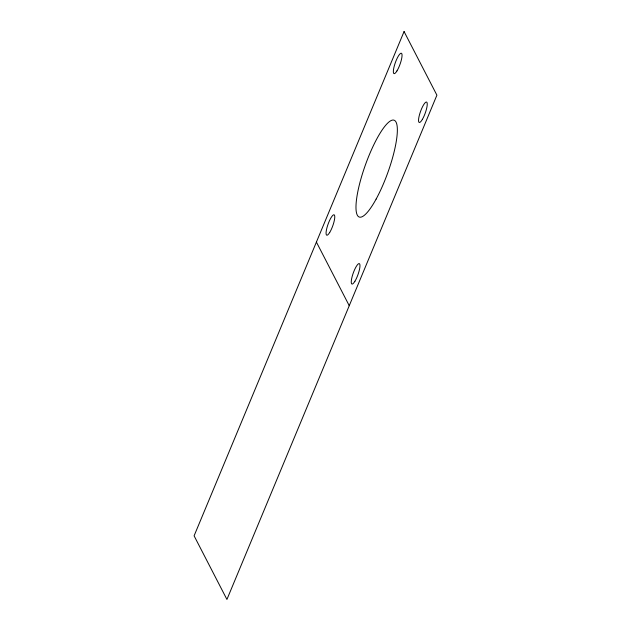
<?xml version="1.0" encoding="UTF-8"?>
<svg xmlns="http://www.w3.org/2000/svg" width="631" height="631" viewBox="0 0 631 631"><rect width="100%" height="100%" fill="white"/><g stroke="black" fill="none" stroke-linecap="round" stroke-linejoin="round"><path stroke-width="0.95" d="M316.407 242.075L349.243 305.696M404.069 31.55L194.096 535.829L226.931 599.45L436.904 95.171L404.069 31.55M376.123 199.088A51.458 11.847 -70.2 0 0 394.832 120.608A51.458 11.847 -70.2 0 0 359.023 186.169A51.458 11.847 -70.2 0 0 376.123 199.088M396.978 70.885A10.837 2.492 -70.2 0 0 401.773 53.635A10.837 2.492 -70.2 0 0 394.336 65.758A10.837 2.492 -70.2 0 0 396.978 70.885M422.384 119.362A10.837 2.492 -70.2 0 0 426.895 102.325A10.837 2.492 -70.2 0 0 419.402 115.063A10.837 2.492 -70.2 0 0 422.384 119.362M354.906 281.276A10.837 2.492 -70.2 0 0 359.702 264.026A10.837 2.492 -70.2 0 0 352.256 276.149A10.837 2.492 -70.2 0 0 354.906 281.276M329.705 232.453A10.837 2.492 -70.2 0 0 334.501 215.203A10.837 2.492 -70.2 0 0 327.063 227.326A10.837 2.492 -70.2 0 0 329.705 232.453"/></g></svg>
